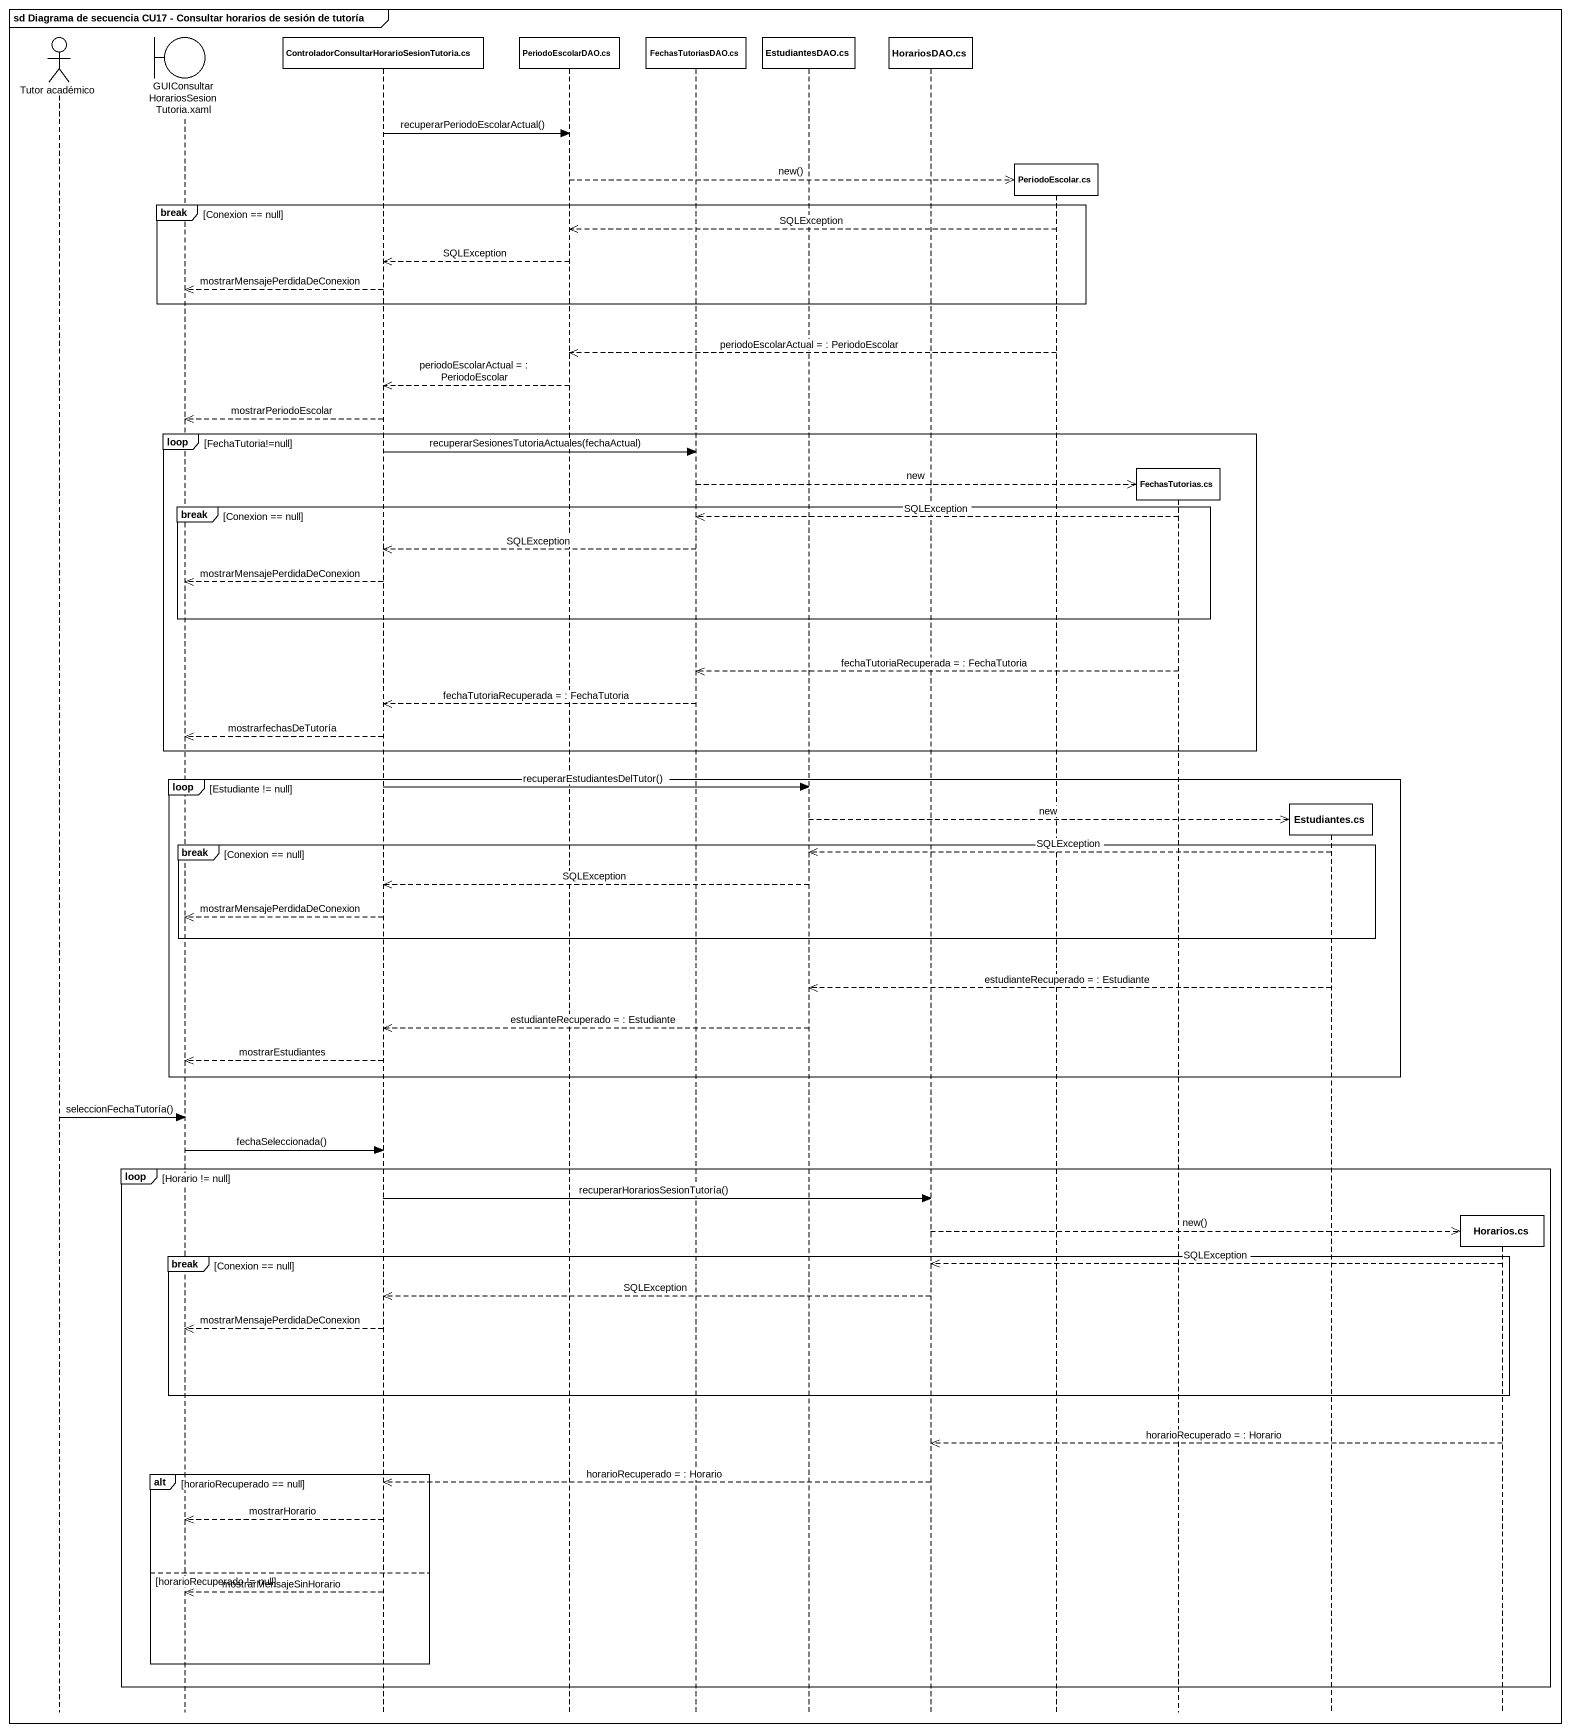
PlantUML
@startuml
mainframe sd Diagrama de secuencia CU17 - Consultar horarios de sesión de tutoría
hide footbox
actor "Tutor académico" as Tutor_académico
boundary "GUIConsultarHorariosSesionTutoria.xaml" as GUIConsultarHorariosSesionTu
participant "ControladorConsultarHorarioSesionTutoria.cs" as ControladorConsultarHorarioS
participant "PeriodoEscolarDAO.cs" as PeriodoEscolarDAO_cs
participant "FechasTutoriasDAO.cs" as FechasTutoriasDAO_cs
participant "EstudiantesDAO.cs" as EstudiantesDAO_cs
participant "HorariosDAO.cs" as HorariosDAO_cs
participant "PeriodoEscolar.cs" as PeriodoEscolar_cs
participant "FechasTutorias.cs" as FechasTutorias_cs
participant "Estudiantes.cs" as Estudiantes_cs
participant "Horarios.cs" as Horarios_cs

ControladorConsultarHorarioS -> PeriodoEscolarDAO_cs : recuperarPeriodoEscolarActual()
PeriodoEscolarDAO_cs -->> PeriodoEscolar_cs ** : new()
break Conexion == null
  PeriodoEscolar_cs -->> PeriodoEscolarDAO_cs : SQLException
  PeriodoEscolarDAO_cs -->> ControladorConsultarHorarioS : SQLException
  ControladorConsultarHorarioS -->> GUIConsultarHorariosSesionTu : mostrarMensajePerdidaDeConexion
end
PeriodoEscolar_cs -->> PeriodoEscolarDAO_cs : periodoEscolarActual = : PeriodoEscolar
PeriodoEscolarDAO_cs -->> ControladorConsultarHorarioS : periodoEscolarActual = : PeriodoEscolar
ControladorConsultarHorarioS -->> GUIConsultarHorariosSesionTu : mostrarPeriodoEscolar
loop FechaTutoria!=null
  ControladorConsultarHorarioS -> FechasTutoriasDAO_cs : recuperarSesionesTutoriaActuales(fechaActual)
  FechasTutoriasDAO_cs -->> FechasTutorias_cs ** : new
  break Conexion == null
    FechasTutorias_cs -->> FechasTutoriasDAO_cs : SQLException
    FechasTutoriasDAO_cs -->> ControladorConsultarHorarioS : SQLException
    ControladorConsultarHorarioS -->> GUIConsultarHorariosSesionTu : mostrarMensajePerdidaDeConexion
  end
  FechasTutorias_cs -->> FechasTutoriasDAO_cs : fechaTutoriaRecuperada = : FechaTutoria
  FechasTutoriasDAO_cs -->> ControladorConsultarHorarioS : fechaTutoriaRecuperada = : FechaTutoria
  ControladorConsultarHorarioS -->> GUIConsultarHorariosSesionTu : mostrarfechasDeTutoría
end
loop Estudiante != null
  ControladorConsultarHorarioS -> EstudiantesDAO_cs : recuperarEstudiantesDelTutor()
  EstudiantesDAO_cs -->> Estudiantes_cs ** : new
  break Conexion == null
    Estudiantes_cs -->> EstudiantesDAO_cs : SQLException
    EstudiantesDAO_cs -->> ControladorConsultarHorarioS : SQLException
    ControladorConsultarHorarioS -->> GUIConsultarHorariosSesionTu : mostrarMensajePerdidaDeConexion
  end
  Estudiantes_cs -->> EstudiantesDAO_cs : estudianteRecuperado = : Estudiante
  EstudiantesDAO_cs -->> ControladorConsultarHorarioS : estudianteRecuperado = : Estudiante
  ControladorConsultarHorarioS -->> GUIConsultarHorariosSesionTu : mostrarEstudiantes
end
Tutor_académico -> GUIConsultarHorariosSesionTu : seleccionFechaTutoría()
GUIConsultarHorariosSesionTu -> ControladorConsultarHorarioS : fechaSeleccionada()
loop Horario != null
  ControladorConsultarHorarioS -> HorariosDAO_cs : recuperarHorariosSesionTutoría()
  HorariosDAO_cs -->> Horarios_cs ** : new()
  break Conexion == null
    Horarios_cs -->> HorariosDAO_cs : SQLException
    HorariosDAO_cs -->> ControladorConsultarHorarioS : SQLException
    ControladorConsultarHorarioS -->> GUIConsultarHorariosSesionTu : mostrarMensajePerdidaDeConexion
  end
  Horarios_cs -->> HorariosDAO_cs : horarioRecuperado = : Horario
  alt horarioRecuperado == null
    HorariosDAO_cs -->> ControladorConsultarHorarioS : horarioRecuperado = : Horario
    ControladorConsultarHorarioS -->> GUIConsultarHorariosSesionTu : mostrarHorario
  else horarioRecuperado != null
    ControladorConsultarHorarioS -->> GUIConsultarHorariosSesionTu : mostrarMensajeSinHorario
  end
end
@enduml
